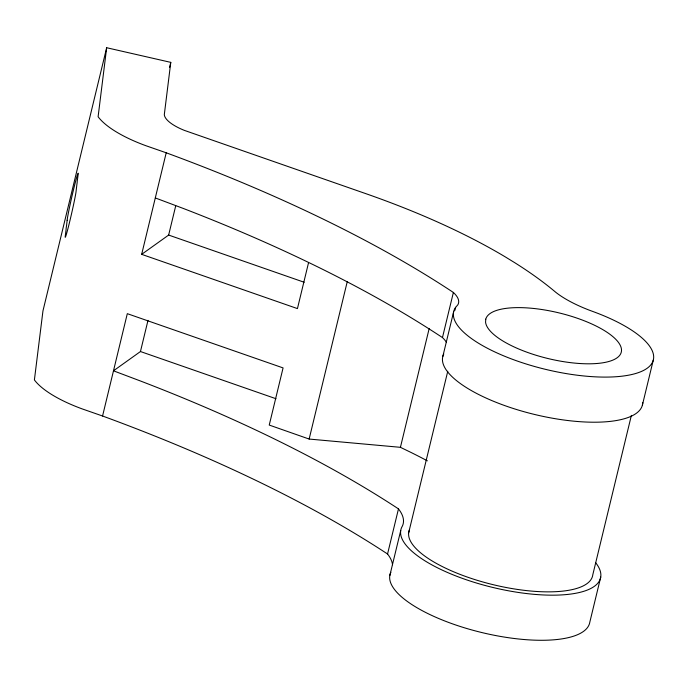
<?xml version="1.0" encoding="UTF-8"?>
<svg xmlns="http://www.w3.org/2000/svg" width="688" height="688" viewBox="0 0 688 688"><rect width="100%" height="100%" fill="white"/><g stroke="black" fill="none" stroke-linecap="round" stroke-linejoin="round"><path stroke-width="1.03" d="M455.628 307.338A102.71 34.581 13.6 0 0 526.234 364.012A102.71 34.581 13.6 0 0 647.984 367.633A102.71 34.581 13.6 0 0 592.669 311.423A81.967 27.597 13.6 0 1 555.534 292.108A378.434 127.409 13.6 0 0 514.908 262.799L505.482 257.011A378.434 127.409 13.6 0 0 365.337 193.483L184.324 130.367A38.82 13.072 13.6 0 1 164.312 114.595L170.779 62.367L106.666 47.73L98.109 116.745A87.806 29.558 13.6 0 0 145.736 145.658L166.212 152.788A764.067 257.235 13.6 0 1 453.383 292.46A52.709 17.742 13.6 0 1 457.752 304.922L455.628 307.338L454.897 310.348M106.666 47.73L42.957 310.916L34.4 379.931A87.806 29.558 13.6 0 0 82.027 408.844L102.564 416.008A758.193 255.265 13.6 0 1 387.55 553.995A101.919 34.314 13.6 0 1 392.513 564.728M169.515 67.587L170.779 62.367M102.564 416.008L127.306 313.668L283.078 367.917L269.24 425.064L309.144 439.056L400.425 447.32L411.071 452.48A378.434 127.409 13.6 0 1 427.377 460.84M308.559 262.644L297.44 308.594L141.668 254.345L166.212 152.788M595.774 562.861A102.71 34.581 13.6 0 1 507.701 590.648A102.71 34.581 13.6 0 1 402.222 526.372A101.919 34.314 13.6 0 0 398.472 508.879A758.202 255.265 13.6 0 0 140.963 381.186L113.477 370.815L140.455 351.534L147.997 320.359M141.668 254.345L168.646 235.064L175.724 205.815M309.144 439.056L347.234 281.727M400.425 447.32L429.174 328.546M387.55 553.995L398.472 508.879M446.512 342.495A52.709 17.742 13.6 0 0 442.461 337.576L453.383 292.46M389.812 575.598L400.734 530.482M442.823 356.461L453.745 311.346M408.672 532.761L447.759 371.271M631.378 415.397L592.789 574.807A94.488 31.811 13.6 0 1 492.47 584.516A94.488 31.811 13.6 0 1 409.455 529.872M600.727 577.086L589.805 622.21A102.71 34.581 13.6 0 1 479.183 631.894A102.71 34.581 13.6 0 1 390.879 572.278M642.368 405.198L653.29 360.082M155.316 197.946L183.017 208.344A764.058 257.235 13.6 0 1 442.461 337.576M168.646 235.064L304.182 282.261M140.455 351.534L275.991 398.73M642.747 402.609A102.71 34.581 13.6 0 1 533.854 414.288A102.71 34.581 13.6 0 1 443.769 354.01M485.78 319.163L485.565 322.147A69.737 23.478 13.6 0 0 587.303 363.806A69.737 23.478 13.6 0 0 590.166 323.248A69.737 23.478 13.6 0 0 485.78 319.163M67.149 220.289L66.564 225.526A24.648 0.894 -77.1 0 0 66.108 229.414L65.179 236.87A24.648 0.894 -77.1 0 0 69.755 221.373A24.648 0.894 -77.1 0 0 75.981 192.184L76.918 184.229A24.648 0.894 -77.1 0 0 77.099 182.982L77.125 182.724A24.648 0.894 -77.1 0 0 77.194 181.572L78.191 174.055A24.648 0.894 -77.1 0 0 74.966 183.773L73.289 190.593A24.648 0.894 -77.1 0 0 67.149 220.289"/></g></svg>
